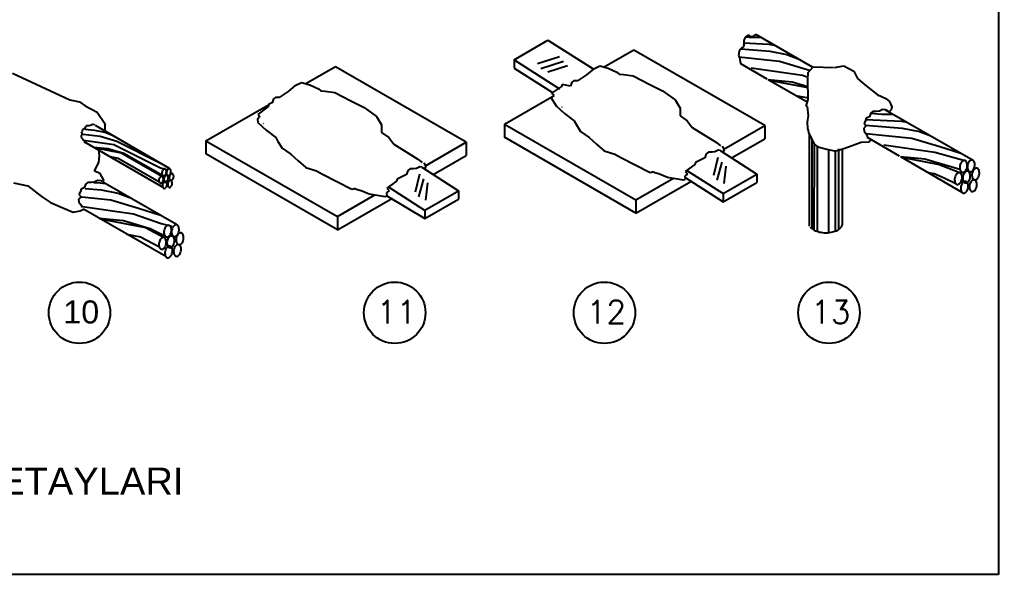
# Model space of a CAD drawing. Header units: millimetres. Extents: x 2046 to 14753, y 2361 to 29276.
# Drawn here: x 7503 to 8039, y 9255 to 9559 of the extents above; entities that cross this region are included whole.
import ezdxf
from ezdxf.enums import TextEntityAlignment as Align

# ---------------------------------------------------------------- set-up
doc = ezdxf.new("R2010")
doc.units = ezdxf.units.MM
doc.layers.add('DETAYLAR', color=7, linetype='Continuous')
doc.styles.add('ELEKTRIK', font='arial.ttf', dxfattribs={"height": 0.2})
doc.styles.add('ROMANS', font='romanstw.shx', dxfattribs={"width": 0.7})
doc.styles.get("Standard").update_dxf_attribs({"font": 'arial.ttf'})
doc.linetypes.add('DIYAFON-HATTI', pattern='A,12.7,-5.08,["DF",Standard,S=2.54,R=0,X=-2.54,Y=-1.27],-5.08', length=22.86)

msp = doc.modelspace()

# ---------------------------------------------------------------- linework, layer by layer
at = {"layer": 'DETAYLAR', "color": 4, "linetype": 'Continuous'}
for p, q in [((8038.859, 9862.618), (8038.859, 9255.122)), ((8038.859, 9255.122), (7026.924, 9255.122))]:
    msp.add_line(p, q, dxfattribs=at)
at = {"layer": 'DETAYLAR', "color": 4}
for p, q in [((7773.942, 9536.841), (7792.458, 9547.531)), ((7792.458, 9547.531), (7817.168, 9531.83)), ((7937.087, 9532.828), (7906.475, 9550.419)), ((7839.419, 9542.172), (7823.293, 9532.872)), ((7911.016, 9500.835), (7839.419, 9542.172)), ((7937.126, 9532.806), (7918.988, 9543.228)), ((7773.92, 9536.828), (7798.818, 9521.008)), ((7773.942, 9536.841), (7773.942, 9532.254)), ((7676.222, 9533.053), (7660.096, 9523.753)), ((7747.819, 9491.717), (7676.222, 9533.053)), ((7773.942, 9532.254), (7794.941, 9518.91)), ((7817.494, 9531.982), (7813.634, 9528.695)), ((7817.494, 9531.982), (7820.924, 9533.582)), ((7820.924, 9533.582), (7825.488, 9532.214)), ((7825.488, 9532.214), (7830.161, 9530.072)), ((7830.161, 9530.072), (7831.502, 9529.023)), ((7912.322, 9526.164), (7897.904, 9534.613)), ((7934.637, 9525.964), (7934.878, 9529.812)), ((7934.878, 9529.812), (7937.525, 9532.938)), ((7937.525, 9532.938), (7948.645, 9532.611)), ((7949.225, 9532.611), (7954.256, 9533.525)), ((7954.256, 9533.525), (7959.721, 9530.546)), ((7959.721, 9530.546), (7961.709, 9526.574)), ((7499.575, 9529.58), (7530.95, 9514.948)), ((7654.297, 9522.864), (7657.727, 9524.463)), ((7657.727, 9524.463), (7662.291, 9523.095)), ((7805.549, 9524.567), (7804.768, 9522.42)), ((7806.721, 9525.348), (7805.549, 9524.567)), ((7808.675, 9525.348), (7806.721, 9525.348)), ((7813.634, 9528.695), (7808.675, 9525.348)), ((7831.502, 9529.023), (7833.856, 9528.854)), ((7833.856, 9528.854), (7839.159, 9528.119)), ((7839.159, 9528.119), (7847.831, 9523.558)), ((7934.311, 9513.621), (7912.94, 9525.96)), ((7934.75, 9515.03), (7934.637, 9525.964)), ((7961.709, 9526.574), (7965.642, 9523.256)), ((7650.437, 9519.576), (7645.477, 9516.229)), ((7654.297, 9522.864), (7650.437, 9519.576)), ((7662.291, 9523.095), (7666.964, 9520.953)), ((7666.964, 9520.953), (7668.305, 9519.905)), ((7668.305, 9519.905), (7670.659, 9519.736)), ((7670.659, 9519.736), (7675.962, 9519)), ((7675.962, 9519), (7684.634, 9514.439)), ((7799.875, 9522.157), (7794.442, 9518.581)), ((7800.265, 9523.328), (7799.875, 9522.157)), ((7804.768, 9522.42), (7800.265, 9523.328)), ((7847.831, 9523.558), (7855.134, 9519.909)), ((7855.134, 9519.909), (7861.98, 9514.892)), ((7965.642, 9523.256), (7972.598, 9517.794)), ((7530.95, 9514.948), (7536.275, 9513.884)), ((7536.275, 9513.884), (7539.317, 9511.603)), ((7642.352, 9515.448), (7641.571, 9513.301)), ((7643.524, 9516.229), (7642.352, 9515.448)), ((7645.477, 9516.229), (7643.524, 9516.229)), ((7684.634, 9514.439), (7691.937, 9510.79)), ((7795.917, 9517.122), (7768.629, 9501.346)), ((7795.614, 9517.41), (7794.247, 9516.044)), ((7794.247, 9516.044), (7797.051, 9511.614)), ((7794.442, 9518.581), (7795.614, 9517.41)), ((7861.98, 9514.892), (7864.718, 9510.331)), ((7933.661, 9511.531), (7934.75, 9515.03)), ((7972.598, 9517.794), (7977.358, 9515.726)), ((7972.598, 9517.794), (7973.434, 9517.339)), ((7977.358, 9515.726), (7979.358, 9514.013)), ((7979.358, 9514.013), (7980.502, 9511.157)), ((7539.317, 9511.603), (7546.011, 9508.259)), ((7546.011, 9508.259), (7550.194, 9501.988)), ((7639.62, 9511.944), (7605.432, 9492.227)), ((7639.422, 9511.349), (7633.808, 9506.966)), ((7639.812, 9512.52), (7639.422, 9511.349)), ((7641.571, 9513.301), (7639.812, 9512.52)), ((7691.937, 9510.79), (7698.783, 9505.773)), ((7797.051, 9511.614), (7799.421, 9509.384)), ((7799.421, 9509.384), (7801.563, 9507.524)), ((7800.038, 9511.118), (7799.996, 9510.949)), ((7864.718, 9510.331), (7864.718, 9506.226)), ((7934.281, 9511.259), (7933.661, 9511.531)), ((7934.281, 9511.259), (7934.829, 9506.237)), ((7970.235, 9508.537), (7969.063, 9507.756)), ((7972.189, 9508.537), (7970.235, 9508.537)), ((7973.752, 9508.732), (7972.189, 9508.537)), ((7975.51, 9509.709), (7973.752, 9508.732)), ((7977.088, 9509.475), (7975.51, 9509.709)), ((8025.057, 9481.76), (7976.734, 9509.528)), ((7978.532, 9508.641), (7977.088, 9509.475)), ((7980.216, 9509.444), (7979.358, 9508.587)), ((7980.502, 9511.157), (7980.216, 9509.444)), ((7634.98, 9505.794), (7633.612, 9504.428)), ((7633.612, 9504.428), (7633.854, 9502.495)), ((7633.808, 9506.966), (7634.98, 9505.794)), ((7698.783, 9505.773), (7701.521, 9501.212)), ((7801.563, 9507.524), (7806.867, 9503.386)), ((7806.867, 9503.386), (7808.025, 9501.316)), ((7864.718, 9506.226), (7868.572, 9503.451)), ((7868.572, 9503.451), (7871.31, 9499.802)), ((7966.133, 9503.657), (7965.352, 9501.9)), ((7966.524, 9504.828), (7966.133, 9503.657)), ((7968.282, 9505.609), (7966.524, 9504.828)), ((7969.063, 9507.756), (7968.282, 9505.609)), ((7537.732, 9497.797), (7537.265, 9496.747)), ((7537.965, 9498.496), (7537.732, 9497.797)), ((7539.015, 9498.963), (7537.965, 9498.496)), ((7539.482, 9500.245), (7539.015, 9498.963)), ((7540.182, 9500.712), (7539.482, 9500.245)), ((7541.349, 9500.712), (7540.182, 9500.712)), ((7542.282, 9500.828), (7541.349, 9500.712)), ((7543.332, 9501.411), (7542.282, 9500.828)), ((7544.607, 9501.267), (7543.332, 9501.411)), ((7585.446, 9477.322), (7545.028, 9500.853)), ((7550.194, 9501.988), (7550.194, 9498.644)), ((7550.194, 9498.644), (7550.194, 9497.845)), ((7633.854, 9502.495), (7636.224, 9500.266)), ((7636.224, 9500.266), (7638.366, 9498.405)), ((7636.841, 9502), (7636.799, 9501.83)), ((7638.366, 9498.405), (7643.67, 9494.268)), ((7701.521, 9501.212), (7701.521, 9497.107)), ((7768.629, 9501.687), (7768.629, 9494.458)), ((7768.629, 9501.687), (7840.56, 9460.157)), ((7808.025, 9501.316), (7810.307, 9497.667)), ((7810.307, 9497.667), (7814.969, 9494.367)), ((7871.31, 9499.802), (7884.584, 9491.531)), ((7888.681, 9487.917), (7911.016, 9500.835)), ((7911.016, 9500.835), (7911.016, 9493.606)), ((7966.524, 9500.729), (7965.156, 9499.362)), ((7965.156, 9499.362), (7965.352, 9497.801)), ((7965.352, 9501.9), (7966.524, 9500.729)), ((7965.352, 9497.801), (7966.914, 9495.848)), ((7537.965, 9496.048), (7537.149, 9495.232)), ((7537.149, 9495.232), (7537.265, 9494.299)), ((7537.265, 9496.747), (7537.965, 9496.048)), ((7537.265, 9494.299), (7538.199, 9493.133)), ((7538.082, 9492.667), (7537.965, 9492.55)), ((7538.199, 9493.133), (7538.082, 9492.667)), ((7605.432, 9492.569), (7605.432, 9485.339)), ((7605.432, 9492.569), (7677.363, 9451.039)), ((7643.67, 9494.268), (7644.828, 9492.197)), ((7644.828, 9492.197), (7647.11, 9488.549)), ((7701.521, 9497.107), (7705.375, 9494.332)), ((7705.375, 9494.332), (7708.113, 9490.683)), ((7840.56, 9452.928), (7768.629, 9494.458)), ((7814.969, 9494.367), (7819.077, 9490.718)), ((7892.878, 9483.134), (7911.016, 9493.606)), ((7935.063, 9496.99), (7936.299, 9494.218)), ((7935.5, 9445.687), (7935.481, 9496.053)), ((7936.299, 9494.218), (7937.264, 9492.31)), ((7966.914, 9495.848), (7967.217, 9494.302)), ((7984.777, 9484.011), (7967.217, 9494.302)), ((7968.21, 9492.011), (7969.133, 9493.179)), ((7581.97, 9466.862), (7538.77, 9491.999)), ((7547.266, 9484.429), (7546.848, 9487.356)), ((7647.11, 9488.549), (7651.772, 9485.248)), ((7708.113, 9490.683), (7721.386, 9482.412)), ((7725.484, 9478.799), (7747.819, 9491.717)), ((7747.819, 9491.717), (7747.819, 9484.487)), ((7819.077, 9490.718), (7823.185, 9487.069)), ((7823.185, 9487.069), (7829.118, 9485.245)), ((7885.539, 9487.363), (7883.781, 9486.387)), ((7884.584, 9491.531), (7886.866, 9489.707)), ((7886.606, 9487.243), (7885.539, 9487.363)), ((7886.606, 9487.243), (7906.771, 9474.305)), ((7887.749, 9489.568), (7888.895, 9487.538)), ((7888.895, 9487.538), (7888.088, 9486.292)), ((7940.738, 9489.107), (7945.027, 9487.935)), ((7945.027, 9487.935), (7948.338, 9487.157)), ((7951.392, 9487.295), (7954.873, 9488.507)), ((7953.58, 9447.13), (7953.636, 9488.043)), ((7954.873, 9488.507), (7963.876, 9491.831)), ((7954.873, 9488.507), (7954.884, 9488.527)), ((7963.876, 9491.831), (7968.21, 9492.011)), ((7546.848, 9480.667), (7547.266, 9484.429)), ((7677.363, 9443.81), (7605.432, 9485.339)), ((7651.772, 9485.248), (7655.88, 9481.599)), ((7655.88, 9481.599), (7659.988, 9477.951)), ((7721.386, 9482.412), (7723.668, 9480.588)), ((7729.681, 9474.015), (7747.819, 9484.487)), ((7829.118, 9485.245), (7832.313, 9483.42)), ((7832.313, 9483.42), (7848.325, 9475.15)), ((7878.311, 9483.264), (7873.156, 9480.697)), ((7879.093, 9485.411), (7878.311, 9483.264)), ((7880.265, 9486.192), (7879.093, 9485.411)), ((7882.218, 9486.192), (7880.265, 9486.192)), ((7883.781, 9486.387), (7882.218, 9486.192)), ((8018.966, 9464.251), (7985.396, 9483.806)), ((7544.557, 9475.971), (7546.848, 9480.667)), ((7659.988, 9477.951), (7665.921, 9476.126)), ((7665.921, 9476.126), (7669.116, 9474.302)), ((7715.895, 9476.293), (7715.114, 9474.145)), ((7717.067, 9477.074), (7715.895, 9476.293)), ((7719.021, 9477.074), (7717.067, 9477.074)), ((7720.584, 9477.269), (7719.021, 9477.074)), ((7722.342, 9478.245), (7720.584, 9477.269)), ((7723.409, 9478.124), (7722.342, 9478.245)), ((7723.409, 9478.124), (7743.574, 9465.187)), ((7724.552, 9480.449), (7725.698, 9478.42)), ((7725.698, 9478.42), (7724.891, 9477.173)), ((7872.765, 9479.526), (7867.571, 9475.667)), ((7868.434, 9476.308), (7888.232, 9463.603)), ((7873.156, 9480.697), (7872.765, 9479.526)), ((7547.684, 9474.396), (7544.337, 9476.068)), ((7546.112, 9470.84), (7544.354, 9469.864)), ((7548.246, 9470.599), (7546.112, 9470.84)), ((7548.322, 9473.044), (7547.684, 9474.396)), ((7548.322, 9473.044), (7549.468, 9471.015)), ((7549.468, 9471.015), (7548.987, 9470.053)), ((7669.116, 9474.302), (7685.127, 9466.031)), ((7709.959, 9471.578), (7709.568, 9470.407)), ((7715.114, 9474.145), (7709.959, 9471.578)), ((7840.56, 9460.157), (7861.068, 9471.998)), ((7848.325, 9475.15), (7850.364, 9475.643)), ((7850.364, 9475.643), (7850.302, 9475.329)), ((7850.302, 9475.329), (7853.497, 9474.417)), ((7853.497, 9474.417), (7857.847, 9472.555)), ((7857.847, 9472.555), (7866.581, 9471.045)), ((7866.581, 9471.045), (7867.571, 9471.568)), ((7868.743, 9474.496), (7867.376, 9473.13)), ((7867.376, 9473.13), (7867.571, 9471.568)), ((7867.472, 9472.365), (7888.255, 9459.028)), ((7867.571, 9475.667), (7868.743, 9474.496)), ((7888.255, 9463.615), (7906.771, 9474.305)), ((7906.771, 9474.305), (7906.793, 9469.731)), ((7500.203, 9469.501), (7508.057, 9467.848)), ((7508.057, 9467.848), (7515.498, 9462.065)), ((7537.126, 9465.96), (7536.735, 9464.788)), ((7538.884, 9466.741), (7537.126, 9465.96)), ((7539.666, 9468.888), (7538.884, 9466.741)), ((7540.838, 9469.669), (7539.666, 9468.888)), ((7542.791, 9469.669), (7540.838, 9469.669)), ((7544.354, 9469.864), (7542.791, 9469.669)), ((7548.246, 9470.599), (7548.788, 9470.419)), ((7589.304, 9446.607), (7548.951, 9469.904)), ((7685.127, 9466.031), (7687.167, 9466.525)), ((7687.167, 9466.525), (7687.105, 9466.21)), ((7687.105, 9466.21), (7690.3, 9465.298)), ((7705.546, 9465.378), (7704.179, 9464.011)), ((7709.568, 9470.407), (7704.374, 9466.549)), ((7704.374, 9466.549), (7705.546, 9465.378)), ((7705.391, 9467.09), (7725.035, 9454.485)), ((7840.56, 9452.928), (7870.579, 9470.259)), ((7888.255, 9459.028), (7906.793, 9469.731)), ((7515.498, 9462.065), (7520.458, 9458.76)), ((7537.126, 9461.86), (7535.759, 9460.494)), ((7535.759, 9460.494), (7535.954, 9458.932)), ((7536.735, 9464.788), (7535.954, 9463.032)), ((7535.954, 9463.032), (7537.126, 9461.86)), ((7677.363, 9451.039), (7697.871, 9462.879)), ((7677.363, 9443.81), (7707.382, 9461.141)), ((7690.3, 9465.298), (7694.65, 9463.436)), ((7694.65, 9463.436), (7703.384, 9461.926)), ((7703.384, 9461.926), (7704.374, 9462.449)), ((7704.179, 9464.011), (7704.374, 9462.449)), ((7704.374, 9462.449), (7725.057, 9449.909)), ((7725.057, 9454.496), (7743.574, 9465.187)), ((7725.057, 9449.909), (7743.595, 9460.612)), ((7743.574, 9465.187), (7743.595, 9460.612)), ((7840.56, 9460.157), (7840.56, 9452.928)), ((7888.255, 9463.615), (7888.255, 9459.028)), ((7520.458, 9458.76), (7527.072, 9455.869)), ((7527.072, 9455.869), (7532.86, 9453.39)), ((7535.954, 9458.932), (7537.517, 9456.98)), ((7536.58, 9454.216), (7538.473, 9455.082)), ((7537.321, 9456.199), (7537.126, 9456.004)), ((7537.517, 9456.98), (7537.321, 9456.199)), ((7583.486, 9429.094), (7538.473, 9455.082)), ((7532.86, 9453.39), (7536.58, 9454.216)), ((7677.363, 9451.039), (7677.363, 9443.81)), ((7725.057, 9454.496), (7725.057, 9449.909))]:
    msp.add_line(p, q, dxfattribs=at)
at = {"layer": 'DETAYLAR', "color": 2}
for p, q in [((7899.557, 9546.08), (7913.343, 9545.454)), ((7900.64, 9549.485), (7902.617, 9549.313)), ((7902.617, 9549.313), (7908.617, 9549.313)), ((7898.032, 9542.921), (7913.825, 9541.606)), ((7913.343, 9545.454), (7916.238, 9544.928)), ((7913.825, 9541.606), (7923.209, 9539.682)), ((7798.84, 9538.43), (7786.709, 9534.544)), ((7800.949, 9535.882), (7788.661, 9531.946)), ((7896.952, 9538.407), (7919.118, 9536.075)), ((7919.118, 9536.075), (7934.278, 9531.506)), ((7923.209, 9539.682), (7929.416, 9537.319)), ((7803.082, 9533.541), (7792.417, 9530.125)), ((7903.702, 9532.465), (7931.631, 9528.38)), ((7934.278, 9531.506), (7935.883, 9530.999)), ((7912.785, 9526.049), (7926.097, 9524.773)), ((7913.304, 9525.75), (7934.682, 9521.595)), ((7926.097, 9524.773), (7934.676, 9522.244)), ((7931.631, 9528.38), (7934.721, 9527.302)), ((7804.902, 9522.809), (7804.908, 9522.806)), ((7641.705, 9513.691), (7641.711, 9513.687)), ((7927.83, 9517.363), (7934.74, 9516.02)), ((7966.309, 9504.186), (7985.799, 9503.3)), ((7969.037, 9507.684), (7975.072, 9507.16)), ((7975.072, 9507.16), (7981.073, 9507.16)), ((7981.073, 9507.16), (7981.172, 9507.117)), ((7985.799, 9503.3), (7988.694, 9502.774)), ((7539.3, 9498.787), (7544.474, 9498.356)), ((7544.474, 9498.356), (7550.08, 9497.207)), ((7966.12, 9501.132), (7986.28, 9499.453)), ((7986.28, 9499.453), (7995.665, 9497.529)), ((7995.665, 9497.529), (8001.872, 9495.166)), ((7538.218, 9496.043), (7547.636, 9495.053)), ((7538.428, 9492.896), (7555.11, 9490.456)), ((7547.636, 9495.053), (7556.691, 9492.324)), ((7550.08, 9497.207), (7553.787, 9495.796)), ((7556.691, 9492.324), (7579.882, 9480.534)), ((7936.904, 9444.491), (7936.943, 9492.631)), ((7966.331, 9496.578), (7991.574, 9493.922)), ((7991.574, 9493.922), (8006.734, 9489.353)), ((7543.854, 9489.064), (7551.804, 9488.302)), ((7544.163, 9488.885), (7558.991, 9486.004)), ((7551.804, 9488.302), (7560.572, 9485.717)), ((7555.11, 9490.456), (7580.48, 9477.681)), ((7938.153, 9443.61), (7938.195, 9490.545)), ((7939.82, 9442.882), (7939.864, 9488.877)), ((7946.078, 9442.254), (7946.124, 9487.209)), ((7949.832, 9443.112), (7949.725, 9487.209)), ((7951.501, 9443.984), (7951.55, 9488.043)), ((7976.157, 9490.312), (8004.087, 9486.227)), ((8006.734, 9489.353), (8018.246, 9485.713)), ((7552.84, 9483.876), (7557.41, 9482.988)), ((7557.41, 9482.988), (7579.65, 9470.213)), ((7558.991, 9486.004), (7581.231, 9473.229)), ((7560.572, 9485.717), (7581.662, 9473.66)), ((7885.483, 9483.434), (7882.973, 9473.558)), ((7985.241, 9483.896), (7998.552, 9482.62)), ((7985.759, 9483.596), (8005.562, 9479.748)), ((7998.552, 9482.62), (8017.733, 9476.964)), ((8004.087, 9486.227), (8020.414, 9481.652)), ((7580.48, 9477.681), (7583.962, 9476.82)), ((7887.591, 9480.885), (7884.925, 9470.959)), ((7889.725, 9478.545), (7888.681, 9469.138)), ((8017.788, 9474.93), (8005.562, 9479.748)), ((7722.285, 9474.315), (7719.776, 9464.439)), ((7724.394, 9471.767), (7721.728, 9461.841)), ((8000.286, 9475.209), (8003.418, 9474.601)), ((8009.198, 9472.043), (8003.418, 9474.601)), ((8015.625, 9468.98), (8009.198, 9472.043)), ((7539.361, 9466.446), (7548.024, 9465.725)), ((7544.147, 9469.726), (7547.543, 9469.572)), ((7547.543, 9469.572), (7550.438, 9469.046)), ((7548.024, 9465.725), (7557.409, 9463.801)), ((7726.527, 9469.426), (7725.484, 9460.02)), ((7537.55, 9461.852), (7553.318, 9460.194)), ((7553.318, 9460.194), (7568.478, 9455.625)), ((7557.409, 9463.801), (7563.616, 9461.438)), ((7537.901, 9456.583), (7565.831, 9452.499)), ((7568.478, 9455.625), (7579.99, 9451.984)), ((7546.985, 9450.167), (7560.296, 9448.892)), ((7547.503, 9449.868), (7572.328, 9445.044)), ((7565.831, 9452.499), (7580.991, 9447.208)), ((7560.296, 9448.892), (7574.975, 9444.563)), ((7572.328, 9445.044), (7582.248, 9439.755)), ((7574.975, 9444.563), (7582.97, 9440.476)), ((7580.991, 9447.208), (7586.82, 9445.766)), ((7562.03, 9441.481), (7569.681, 9439.994)), ((7569.681, 9439.994), (7579.601, 9434.705))]:
    msp.add_line(p, q, dxfattribs=at)
for centre in [(7536.252, 9398.391), (7708.676, 9398.391), (7823.382, 9398.391), (7946.199, 9398.391)]:
    msp.add_circle(centre, 16.81, dxfattribs=at)
at = {"layer": 'DETAYLAR', "color": 4}
for centre, radius, start, end in [((7904.83, 9546.276), 5.277, 167.91312, 182.17153), ((7903.16, 9546.213), 3.605, 182.17153, 199.44262), ((7904.83, 9546.276), 5.277, 153.65471, 167.91312), ((7903.332, 9547.018), 3.605, 136.38361, 153.65471), ((7902.464, 9547.846), 2.406, 111.93855, 136.38361), ((7902.035, 9548.909), 1.26, 77.91312, 111.93855), ((7902.035, 9548.909), 1.26, 43.88769, 77.91312), ((7903.92, 9551.921), 2.296, 236.36948, 298.90519), ((7906.64, 9548.124), 2.406, 111.93855, 136.38361), ((7906.211, 9549.187), 1.26, 77.91312, 111.93855), ((7906.211, 9549.187), 1.26, 43.88769, 77.91312), ((7902.046, 9539.599), 5.277, 167.91312, 182.17153), ((7902.046, 9539.599), 5.277, 153.65471, 167.91312), ((7900.548, 9540.341), 3.605, 136.38361, 153.65471), ((7899.68, 9541.168), 2.406, 111.93855, 136.38361), ((7898.196, 9544.837), 1.551, 292.15067, 19.5858), ((7900.376, 9539.536), 3.605, 182.17153, 199.44262), ((7899.244, 9539.136), 2.406, 199.44262, 223.88769), ((7893.28, 9535.769), 4.464, 354.60417, 26.23254), ((7898.745, 9535.209), 1.031, 172.19207, 215.30289), ((7951.374, 9502.03), 17.072, 165.73306, 197.1719), ((7942.256, 9494.24), 5.352, 201.13893, 253.52912), ((7949.621, 9492.611), 5.603, 256.76811, 288.42333), ((8020.578, 9479.357), 2.406, 111.93855, 136.38361), ((8020.15, 9480.42), 1.26, 77.91312, 111.93855), ((8020.15, 9480.42), 1.26, 43.88769, 77.91312), ((8024.754, 9479.635), 2.406, 111.93855, 136.38361), ((8024.326, 9480.699), 1.26, 77.91312, 111.93855), ((8024.326, 9480.699), 1.26, 43.88769, 77.91312), ((8023.5, 9479.904), 2.406, 19.44262, 43.88769), ((7584.488, 9474.775), 3.152, 153.65471, 167.91312), ((7583.594, 9475.218), 2.153, 136.38361, 153.65471), ((7583.075, 9475.712), 1.437, 111.93855, 136.38361), ((7582.819, 9476.347), 0.752, 77.91312, 111.93855), ((7582.819, 9476.347), 0.752, 43.88769, 77.91312), ((7582.326, 9475.872), 1.437, 19.44262, 43.88769), ((7581.65, 9475.634), 2.153, 2.17153, 19.44262), ((7586.983, 9474.941), 3.152, 153.65471, 167.91312), ((7586.088, 9475.384), 2.153, 136.38361, 153.65471), ((7585.569, 9475.878), 1.437, 111.93855, 136.38361), ((7585.314, 9476.513), 0.752, 77.91312, 111.93855), ((7585.314, 9476.513), 0.752, 43.88769, 77.91312), ((7584.82, 9476.038), 1.437, 19.44262, 43.88769), ((7584.145, 9475.8), 2.153, 2.17153, 19.44262), ((8022.945, 9477.788), 5.277, 167.91312, 182.17153), ((8021.274, 9477.725), 3.605, 182.17153, 199.44262), ((8022.945, 9477.788), 5.277, 153.65471, 167.91312), ((8020.143, 9477.325), 2.406, 199.44262, 223.88769), ((8021.447, 9478.53), 3.605, 136.38361, 153.65471), ((8018.021, 9478.421), 3.605, 316.38361, 333.65471), ((8019.324, 9479.626), 2.406, 19.44262, 43.88769), ((8016.523, 9479.163), 5.277, 333.65471, 347.91312), ((8018.193, 9479.227), 3.605, 2.17153, 19.44262), ((8016.523, 9479.163), 5.277, 347.91312, 2.17153), ((8027.121, 9478.066), 5.277, 167.91312, 182.17153), ((8025.45, 9478.003), 3.605, 182.17153, 199.44262), ((8027.121, 9478.066), 5.277, 153.65471, 167.91312), ((8024.319, 9477.604), 2.406, 199.44262, 223.88769), ((8025.623, 9478.808), 3.605, 136.38361, 153.65471), ((8023.065, 9477.872), 2.406, 291.93855, 316.38361), ((8022.197, 9478.7), 3.605, 316.38361, 333.65471), ((8028.128, 9474.357), 3.605, 136.38361, 153.65471), ((8020.699, 9479.441), 5.277, 333.65471, 347.91312), ((8027.26, 9475.184), 2.406, 111.93855, 136.38361), ((8022.369, 9479.505), 3.605, 2.17153, 19.44262), ((8020.699, 9479.441), 5.277, 347.91312, 2.17153), ((8026.832, 9476.247), 1.26, 77.91312, 111.93855), ((8026.832, 9476.247), 1.26, 43.88769, 77.91312), ((8026.006, 9475.453), 2.406, 19.44262, 43.88769), ((8024.875, 9475.053), 3.605, 2.17153, 19.44262), ((7582.826, 9470.786), 3.152, 167.91312, 182.17153), ((7582.826, 9470.786), 3.152, 153.65471, 167.91312), ((7581.931, 9471.23), 2.153, 136.38361, 153.65471), ((7581.412, 9471.724), 1.437, 111.93855, 136.38361), ((7581.156, 9472.359), 0.752, 77.91312, 111.93855), ((7581.156, 9472.359), 0.752, 43.88769, 77.91312), ((7584.488, 9474.775), 3.152, 167.91312, 182.17153), ((7583.491, 9474.737), 2.153, 182.17153, 199.44262), ((7582.815, 9474.498), 1.437, 199.44262, 223.88769), ((7580.663, 9471.884), 1.437, 19.44262, 43.88769), ((7582.322, 9474.024), 0.752, 223.88769, 257.91312), ((7578.99, 9471.608), 3.152, 333.65471, 347.91312), ((7579.987, 9471.646), 2.153, 2.17153, 19.44262), ((7578.99, 9471.608), 3.152, 347.91312, 2.17153), ((7582.322, 9474.024), 0.752, 257.91312, 291.93855), ((7585.486, 9471.285), 3.152, 167.91312, 182.17153), ((7584.488, 9471.247), 2.153, 182.17153, 199.44262), ((7585.486, 9471.285), 3.152, 153.65471, 167.91312), ((7582.066, 9474.659), 1.437, 291.93855, 316.38361), ((7584.591, 9471.728), 2.153, 136.38361, 153.65471), ((7584.073, 9472.222), 1.437, 111.93855, 136.38361), ((7581.547, 9475.153), 2.153, 316.38361, 333.65471), ((7580.653, 9475.596), 3.152, 333.65471, 347.91312), ((7583.817, 9472.857), 0.752, 77.91312, 111.93855), ((7580.653, 9475.596), 3.152, 347.91312, 2.17153), ((7586.983, 9474.941), 3.152, 167.91312, 182.17153), ((7585.985, 9474.903), 2.153, 182.17153, 199.44262), ((7585.309, 9474.664), 1.437, 199.44262, 223.88769), ((7583.817, 9472.857), 0.752, 43.88769, 77.91312), ((7584.816, 9474.19), 0.752, 223.88769, 257.91312), ((7583.324, 9472.383), 1.437, 19.44262, 43.88769), ((7581.65, 9472.106), 3.152, 333.65471, 347.91312), ((7584.816, 9474.19), 0.752, 257.91312, 291.93855), ((7582.648, 9472.144), 2.153, 2.17153, 19.44262), ((7581.65, 9472.106), 3.152, 347.91312, 2.17153), ((7584.56, 9474.825), 1.437, 291.93855, 316.38361), ((7586.234, 9469.397), 1.437, 111.93855, 136.38361), ((7588.479, 9472.282), 3.152, 167.91312, 182.17153), ((7587.482, 9472.244), 2.153, 182.17153, 199.44262), ((7588.479, 9472.282), 3.152, 153.65471, 167.91312), ((7586.806, 9472.006), 1.437, 199.44262, 223.88769), ((7584.042, 9475.319), 2.153, 316.38361, 333.65471), ((7587.585, 9472.725), 2.153, 136.38361, 153.65471), ((7585.979, 9470.032), 0.752, 77.91312, 111.93855), ((7586.313, 9471.531), 0.752, 223.88769, 257.91312), ((7583.147, 9475.762), 3.152, 333.65471, 347.91312), ((7587.066, 9473.219), 1.437, 111.93855, 136.38361), ((7585.979, 9470.032), 0.752, 43.88769, 77.91312), ((7586.313, 9471.531), 0.752, 257.91312, 291.93855), ((7583.147, 9475.762), 3.152, 347.91312, 2.17153), ((7586.81, 9473.854), 0.752, 77.91312, 111.93855), ((7586.057, 9472.166), 1.437, 291.93855, 316.38361), ((7586.81, 9473.854), 0.752, 43.88769, 77.91312), ((7585.538, 9472.66), 2.153, 316.38361, 333.65471), ((7586.317, 9473.38), 1.437, 19.44262, 43.88769), ((7584.643, 9473.103), 3.152, 333.65471, 347.91312), ((7585.641, 9473.141), 2.153, 2.17153, 19.44262), ((7584.643, 9473.103), 3.152, 347.91312, 2.17153), ((8020.161, 9471.111), 5.277, 167.91312, 182.17153), ((8018.49, 9471.047), 3.605, 182.17153, 199.44262), ((8020.161, 9471.111), 5.277, 153.65471, 167.91312), ((8018.663, 9471.853), 3.605, 136.38361, 153.65471), ((8017.794, 9472.68), 2.406, 111.93855, 136.38361), ((8017.366, 9473.743), 1.26, 77.91312, 111.93855), ((8017.366, 9473.743), 1.26, 43.88769, 77.91312), ((8016.54, 9472.949), 2.406, 19.44262, 43.88769), ((8019.317, 9476.531), 1.26, 223.88769, 257.91312), ((8013.739, 9472.486), 5.277, 333.65471, 347.91312), ((8015.409, 9472.549), 3.605, 2.17153, 19.44262), ((8013.739, 9472.486), 5.277, 347.91312, 2.17153), ((8019.317, 9476.531), 1.26, 257.91312, 291.93855), ((8024.615, 9471.945), 5.277, 167.91312, 182.17153), ((8022.945, 9471.882), 3.605, 182.17153, 199.44262), ((8024.615, 9471.945), 5.277, 153.65471, 167.91312), ((8018.889, 9477.594), 2.406, 291.93855, 316.38361), ((8023.117, 9472.687), 3.605, 136.38361, 153.65471), ((8022.249, 9473.515), 2.406, 111.93855, 136.38361), ((8021.821, 9474.578), 1.26, 77.91312, 111.93855), ((8021.821, 9474.578), 1.26, 43.88769, 77.91312), ((8019.691, 9472.579), 3.605, 316.38361, 333.65471), ((8023.493, 9476.809), 1.26, 223.88769, 257.91312), ((8020.995, 9473.783), 2.406, 19.44262, 43.88769), ((8018.193, 9473.321), 5.277, 333.65471, 347.91312), ((8023.493, 9476.809), 1.26, 257.91312, 291.93855), ((8019.863, 9473.384), 3.605, 2.17153, 19.44262), ((8018.193, 9473.321), 5.277, 347.91312, 2.17153), ((8025.868, 9468.785), 2.406, 111.93855, 136.38361), ((8029.627, 9473.615), 5.277, 167.91312, 182.17153), ((8027.956, 9473.551), 3.605, 182.17153, 199.44262), ((8029.627, 9473.615), 5.277, 153.65471, 167.91312), ((8026.825, 9473.152), 2.406, 199.44262, 223.88769), ((8025.44, 9469.848), 1.26, 77.91312, 111.93855), ((8025.999, 9472.358), 1.26, 223.88769, 257.91312), ((8025.44, 9469.848), 1.26, 43.88769, 77.91312), ((8025.999, 9472.358), 1.26, 257.91312, 291.93855), ((8024.614, 9469.054), 2.406, 19.44262, 43.88769), ((8025.571, 9473.421), 2.406, 291.93855, 316.38361), ((8024.702, 9474.248), 3.605, 316.38361, 333.65471), ((8023.204, 9474.99), 5.277, 333.65471, 347.91312), ((8023.204, 9474.99), 5.277, 347.91312, 2.17153), ((7581.828, 9470.749), 2.153, 182.17153, 199.44262), ((7581.152, 9470.51), 1.437, 199.44262, 223.88769), ((7580.659, 9470.036), 0.752, 223.88769, 257.91312), ((7580.659, 9470.036), 0.752, 257.91312, 291.93855), ((7580.403, 9470.671), 1.437, 291.93855, 316.38361), ((7579.885, 9471.165), 2.153, 316.38361, 333.65471), ((7584.821, 9467.961), 3.152, 167.91312, 182.17153), ((7583.823, 9467.924), 2.153, 182.17153, 199.44262), ((7584.821, 9467.961), 3.152, 153.65471, 167.91312), ((7583.148, 9467.685), 1.437, 199.44262, 223.88769), ((7583.926, 9468.405), 2.153, 136.38361, 153.65471), ((7582.654, 9467.211), 0.752, 223.88769, 257.91312), ((7583.408, 9468.899), 1.437, 111.93855, 136.38361), ((7583.813, 9471.009), 1.437, 199.44262, 223.88769), ((7582.654, 9467.211), 0.752, 257.91312, 291.93855), ((7583.319, 9470.534), 0.752, 223.88769, 257.91312), ((7583.152, 9469.534), 0.752, 77.91312, 111.93855), ((7582.399, 9467.846), 1.437, 291.93855, 316.38361), ((7583.319, 9470.534), 0.752, 257.91312, 291.93855), ((7583.152, 9469.534), 0.752, 43.88769, 77.91312), ((7581.88, 9468.34), 2.153, 316.38361, 333.65471), ((7583.064, 9471.169), 1.437, 291.93855, 316.38361), ((7582.658, 9469.059), 1.437, 19.44262, 43.88769), ((7580.985, 9468.783), 3.152, 333.65471, 347.91312), ((7581.983, 9468.821), 2.153, 2.17153, 19.44262), ((7580.985, 9468.783), 3.152, 347.91312, 2.17153), ((7582.545, 9471.663), 2.153, 316.38361, 333.65471), ((7587.648, 9468.46), 3.152, 167.91312, 182.17153), ((7586.65, 9468.422), 2.153, 182.17153, 199.44262), ((7587.648, 9468.46), 3.152, 153.65471, 167.91312), ((7585.975, 9468.184), 1.437, 199.44262, 223.88769), ((7586.753, 9468.903), 2.153, 136.38361, 153.65471), ((7585.481, 9467.709), 0.752, 223.88769, 257.91312), ((7585.481, 9467.709), 0.752, 257.91312, 291.93855), ((7585.225, 9468.344), 1.437, 291.93855, 316.38361), ((7584.707, 9468.838), 2.153, 316.38361, 333.65471), ((7585.485, 9469.558), 1.437, 19.44262, 43.88769), ((7583.812, 9469.281), 3.152, 333.65471, 347.91312), ((7584.81, 9469.319), 2.153, 2.17153, 19.44262), ((7583.812, 9469.281), 3.152, 347.91312, 2.17153), ((8017.359, 9470.648), 2.406, 199.44262, 223.88769), ((8016.533, 9469.854), 1.26, 223.88769, 257.91312), ((8016.533, 9469.854), 1.26, 257.91312, 291.93855), ((8016.105, 9470.917), 2.406, 291.93855, 316.38361), ((8015.237, 9471.744), 3.605, 316.38361, 333.65471), ((8023.502, 9466.381), 5.277, 167.91312, 182.17153), ((8021.831, 9466.318), 3.605, 182.17153, 199.44262), ((8023.502, 9466.381), 5.277, 153.65471, 167.91312), ((8022.004, 9467.123), 3.605, 136.38361, 153.65471), ((8021.135, 9467.95), 2.406, 111.93855, 136.38361), ((8021.814, 9471.483), 2.406, 199.44262, 223.88769), ((8020.988, 9470.688), 1.26, 223.88769, 257.91312), ((8020.707, 9469.014), 1.26, 77.91312, 111.93855), ((8020.988, 9470.688), 1.26, 257.91312, 291.93855), ((8020.707, 9469.014), 1.26, 43.88769, 77.91312), ((8018.577, 9467.015), 3.605, 316.38361, 333.65471), ((8020.559, 9471.751), 2.406, 291.93855, 316.38361), ((8019.881, 9468.219), 2.406, 19.44262, 43.88769), ((8017.079, 9467.756), 5.277, 333.65471, 347.91312), ((8018.75, 9467.82), 3.605, 2.17153, 19.44262), ((8017.079, 9467.756), 5.277, 347.91312, 2.17153), ((8028.235, 9467.216), 5.277, 167.91312, 182.17153), ((8026.564, 9467.152), 3.605, 182.17153, 199.44262), ((8028.235, 9467.216), 5.277, 153.65471, 167.91312), ((8025.433, 9466.753), 2.406, 199.44262, 223.88769), ((8026.736, 9467.958), 3.605, 136.38361, 153.65471), ((8023.31, 9467.849), 3.605, 316.38361, 333.65471), ((8021.812, 9468.591), 5.277, 333.65471, 347.91312), ((8023.483, 9468.654), 3.605, 2.17153, 19.44262), ((8021.812, 9468.591), 5.277, 347.91312, 2.17153), ((8020.7, 9465.919), 2.406, 199.44262, 223.88769), ((8019.874, 9465.124), 1.26, 223.88769, 257.91312), ((8019.874, 9465.124), 1.26, 257.91312, 291.93855), ((8019.446, 9466.187), 2.406, 291.93855, 316.38361), ((8024.607, 9465.959), 1.26, 223.88769, 257.91312), ((8024.607, 9465.959), 1.26, 257.91312, 291.93855), ((8024.179, 9467.022), 2.406, 291.93855, 316.38361), ((7587.702, 9442.342), 5.277, 153.65471, 167.91312), ((7586.204, 9443.084), 3.605, 136.38361, 153.65471), ((7585.335, 9443.911), 2.406, 111.93855, 136.38361), ((7584.907, 9444.974), 1.26, 77.91312, 111.93855), ((7584.907, 9444.974), 1.26, 43.88769, 77.91312), ((7584.081, 9444.18), 2.406, 19.44262, 43.88769), ((7582.95, 9443.78), 3.605, 2.17153, 19.44262), ((7591.878, 9442.62), 5.277, 153.65471, 167.91312), ((7590.38, 9443.362), 3.605, 136.38361, 153.65471), ((7589.511, 9444.189), 2.406, 111.93855, 136.38361), ((7589.083, 9445.253), 1.26, 77.91312, 111.93855), ((7589.083, 9445.253), 1.26, 43.88769, 77.91312), ((7588.257, 9444.458), 2.406, 19.44262, 43.88769), ((7587.126, 9444.059), 3.605, 2.17153, 19.44262), ((7585.455, 9443.995), 5.277, 347.91312, 2.17153), ((7941.269, 9449.352), 6.533, 217.36685, 241.54169), ((7947.8, 9449.368), 6.533, 298.73559, 322.91043), ((7950.768, 9447.123), 2.812, 322.91043, 0.13864), ((7583.42, 9436.407), 3.605, 136.38361, 153.65471), ((7582.551, 9437.234), 2.406, 111.93855, 136.38361), ((7582.123, 9438.297), 1.26, 77.91312, 111.93855), ((7582.123, 9438.297), 1.26, 43.88769, 77.91312), ((7587.702, 9442.342), 5.277, 167.91312, 182.17153), ((7586.031, 9442.279), 3.605, 182.17153, 199.44262), ((7584.9, 9441.879), 2.406, 199.44262, 223.88769), ((7581.297, 9437.503), 2.406, 19.44262, 43.88769), ((7584.074, 9441.085), 1.26, 223.88769, 257.91312), ((7584.074, 9441.085), 1.26, 257.91312, 291.93855), ((7589.372, 9436.499), 5.277, 153.65471, 167.91312), ((7583.646, 9442.148), 2.406, 291.93855, 316.38361), ((7587.874, 9437.241), 3.605, 136.38361, 153.65471), ((7587.006, 9438.069), 2.406, 111.93855, 136.38361), ((7582.777, 9442.975), 3.605, 316.38361, 333.65471), ((7581.279, 9443.717), 5.277, 333.65471, 347.91312), ((7586.577, 9439.132), 1.26, 77.91312, 111.93855), ((7581.279, 9443.717), 5.277, 347.91312, 2.17153), ((7591.878, 9442.62), 5.277, 167.91312, 182.17153), ((7590.207, 9442.557), 3.605, 182.17153, 199.44262), ((7589.076, 9442.157), 2.406, 199.44262, 223.88769), ((7586.577, 9439.132), 1.26, 43.88769, 77.91312), ((7588.25, 9441.363), 1.26, 223.88769, 257.91312), ((7585.751, 9438.337), 2.406, 19.44262, 43.88769), ((7588.25, 9441.363), 1.26, 257.91312, 291.93855), ((7584.62, 9437.938), 3.605, 2.17153, 19.44262), ((7587.822, 9442.426), 2.406, 291.93855, 316.38361), ((7594.383, 9438.169), 5.277, 167.91312, 182.17153), ((7594.383, 9438.169), 5.277, 153.65471, 167.91312), ((7586.954, 9443.253), 3.605, 316.38361, 333.65471), ((7592.885, 9438.911), 3.605, 136.38361, 153.65471), ((7585.455, 9443.995), 5.277, 333.65471, 347.91312), ((7592.017, 9439.738), 2.406, 111.93855, 136.38361), ((7591.589, 9440.801), 1.26, 77.91312, 111.93855), ((7591.589, 9440.801), 1.26, 43.88769, 77.91312), ((7590.763, 9440.007), 2.406, 19.44262, 43.88769), ((7589.632, 9439.607), 3.605, 2.17153, 19.44262), ((7587.961, 9439.544), 5.277, 347.91312, 2.17153), ((7943.23, 9452.97), 10.648, 241.54169, 257.4142), ((7944.512, 9458.711), 16.531, 257.4142, 270.13864), ((7944.512, 9458.711), 16.531, 270.13864, 282.86308), ((7945.821, 9452.976), 10.648, 282.86308, 298.73559), ((7584.918, 9435.665), 5.277, 167.91312, 182.17153), ((7583.247, 9435.601), 3.605, 182.17153, 199.44262), ((7584.918, 9435.665), 5.277, 153.65471, 167.91312), ((7582.116, 9435.202), 2.406, 199.44262, 223.88769), ((7581.29, 9434.408), 1.26, 223.88769, 257.91312), ((7580.862, 9435.471), 2.406, 291.93855, 316.38361), ((7579.993, 9436.298), 3.605, 316.38361, 333.65471), ((7588.259, 9430.935), 5.277, 153.65471, 167.91312), ((7578.495, 9437.04), 5.277, 333.65471, 347.91312), ((7586.76, 9431.677), 3.605, 136.38361, 153.65471), ((7580.166, 9437.103), 3.605, 2.17153, 19.44262), ((7578.495, 9437.04), 5.277, 347.91312, 2.17153), ((7589.372, 9436.499), 5.277, 167.91312, 182.17153), ((7587.702, 9436.436), 3.605, 182.17153, 199.44262), ((7585.892, 9432.504), 2.406, 111.93855, 136.38361), ((7586.571, 9436.037), 2.406, 199.44262, 223.88769), ((7585.744, 9435.242), 1.26, 223.88769, 257.91312), ((7585.464, 9433.568), 1.26, 77.91312, 111.93855), ((7585.744, 9435.242), 1.26, 257.91312, 291.93855), ((7585.464, 9433.568), 1.26, 43.88769, 77.91312), ((7585.316, 9436.305), 2.406, 291.93855, 316.38361), ((7584.638, 9432.773), 2.406, 19.44262, 43.88769), ((7583.507, 9432.374), 3.605, 2.17153, 19.44262), ((7584.448, 9437.133), 3.605, 316.38361, 333.65471), ((7582.95, 9437.875), 5.277, 333.65471, 347.91312), ((7592.991, 9431.77), 5.277, 153.65471, 167.91312), ((7582.95, 9437.875), 5.277, 347.91312, 2.17153), ((7591.493, 9432.512), 3.605, 136.38361, 153.65471), ((7590.625, 9433.339), 2.406, 111.93855, 136.38361), ((7592.713, 9438.105), 3.605, 182.17153, 199.44262), ((7591.582, 9437.706), 2.406, 199.44262, 223.88769), ((7590.197, 9434.402), 1.26, 77.91312, 111.93855), ((7590.756, 9436.911), 1.26, 223.88769, 257.91312), ((7590.197, 9434.402), 1.26, 43.88769, 77.91312), ((7590.756, 9436.911), 1.26, 257.91312, 291.93855), ((7589.371, 9433.608), 2.406, 19.44262, 43.88769), ((7590.328, 9437.975), 2.406, 291.93855, 316.38361), ((7588.24, 9433.208), 3.605, 2.17153, 19.44262), ((7586.569, 9433.145), 5.277, 347.91312, 2.17153), ((7589.459, 9438.802), 3.605, 316.38361, 333.65471), ((7587.961, 9439.544), 5.277, 333.65471, 347.91312), ((7581.29, 9434.408), 1.26, 257.91312, 291.93855), ((7588.259, 9430.935), 5.277, 167.91312, 182.17153), ((7586.588, 9430.872), 3.605, 182.17153, 199.44262), ((7585.457, 9430.472), 2.406, 199.44262, 223.88769), ((7584.631, 9429.678), 1.26, 223.88769, 257.91312), ((7584.631, 9429.678), 1.26, 257.91312, 291.93855), ((7584.203, 9430.741), 2.406, 291.93855, 316.38361), ((7583.334, 9431.568), 3.605, 316.38361, 333.65471), ((7581.836, 9432.31), 5.277, 333.65471, 347.91312), ((7581.836, 9432.31), 5.277, 347.91312, 2.17153), ((7592.991, 9431.77), 5.277, 167.91312, 182.17153), ((7591.321, 9431.706), 3.605, 182.17153, 199.44262), ((7590.19, 9431.307), 2.406, 199.44262, 223.88769), ((7589.364, 9430.513), 1.26, 223.88769, 257.91312), ((7589.364, 9430.513), 1.26, 257.91312, 291.93855), ((7588.935, 9431.576), 2.406, 291.93855, 316.38361), ((7588.067, 9432.403), 3.605, 316.38361, 333.65471), ((7586.569, 9433.145), 5.277, 333.65471, 347.91312)]:
    msp.add_arc(centre, radius, start, end, dxfattribs=at)
at = {"layer": 'DETAYLAR', "color": 2}
msp.add_arc((7938.311, 9447.093), 2.812, 179.90469, 180.13864, dxfattribs=at)

# ---------------------------------------------------------------- texts
at = {"layer": 'DETAYLAR', "color": 4}
for s, style, p in [('10', 'ELEKTRIK', (7537.225, 9392.511)), ('11', 'ROMANS', (7709.649, 9392.511)), ('12', 'ROMANS', (7824.355, 9392.511)), ('13', 'ROMANS', (7947.173, 9392.511))]:
    msp.add_text(s, height=12.6075, dxfattribs=dict(at, style=style)).set_placement(p, align=Align.CENTER)
at = {"layer": 'DETAYLAR', "color": 4, "linetype": 'DIYAFON-HATTI', "lineweight": 0, "style": 'ELEKTRIK'}
msp.add_text('TERMOKAYNAK BAĞLANTI DETAYLARI', height=14.94221, dxfattribs=at).set_placement((7202.333, 9298.701))

doc.saveas('drawing.dxf')
